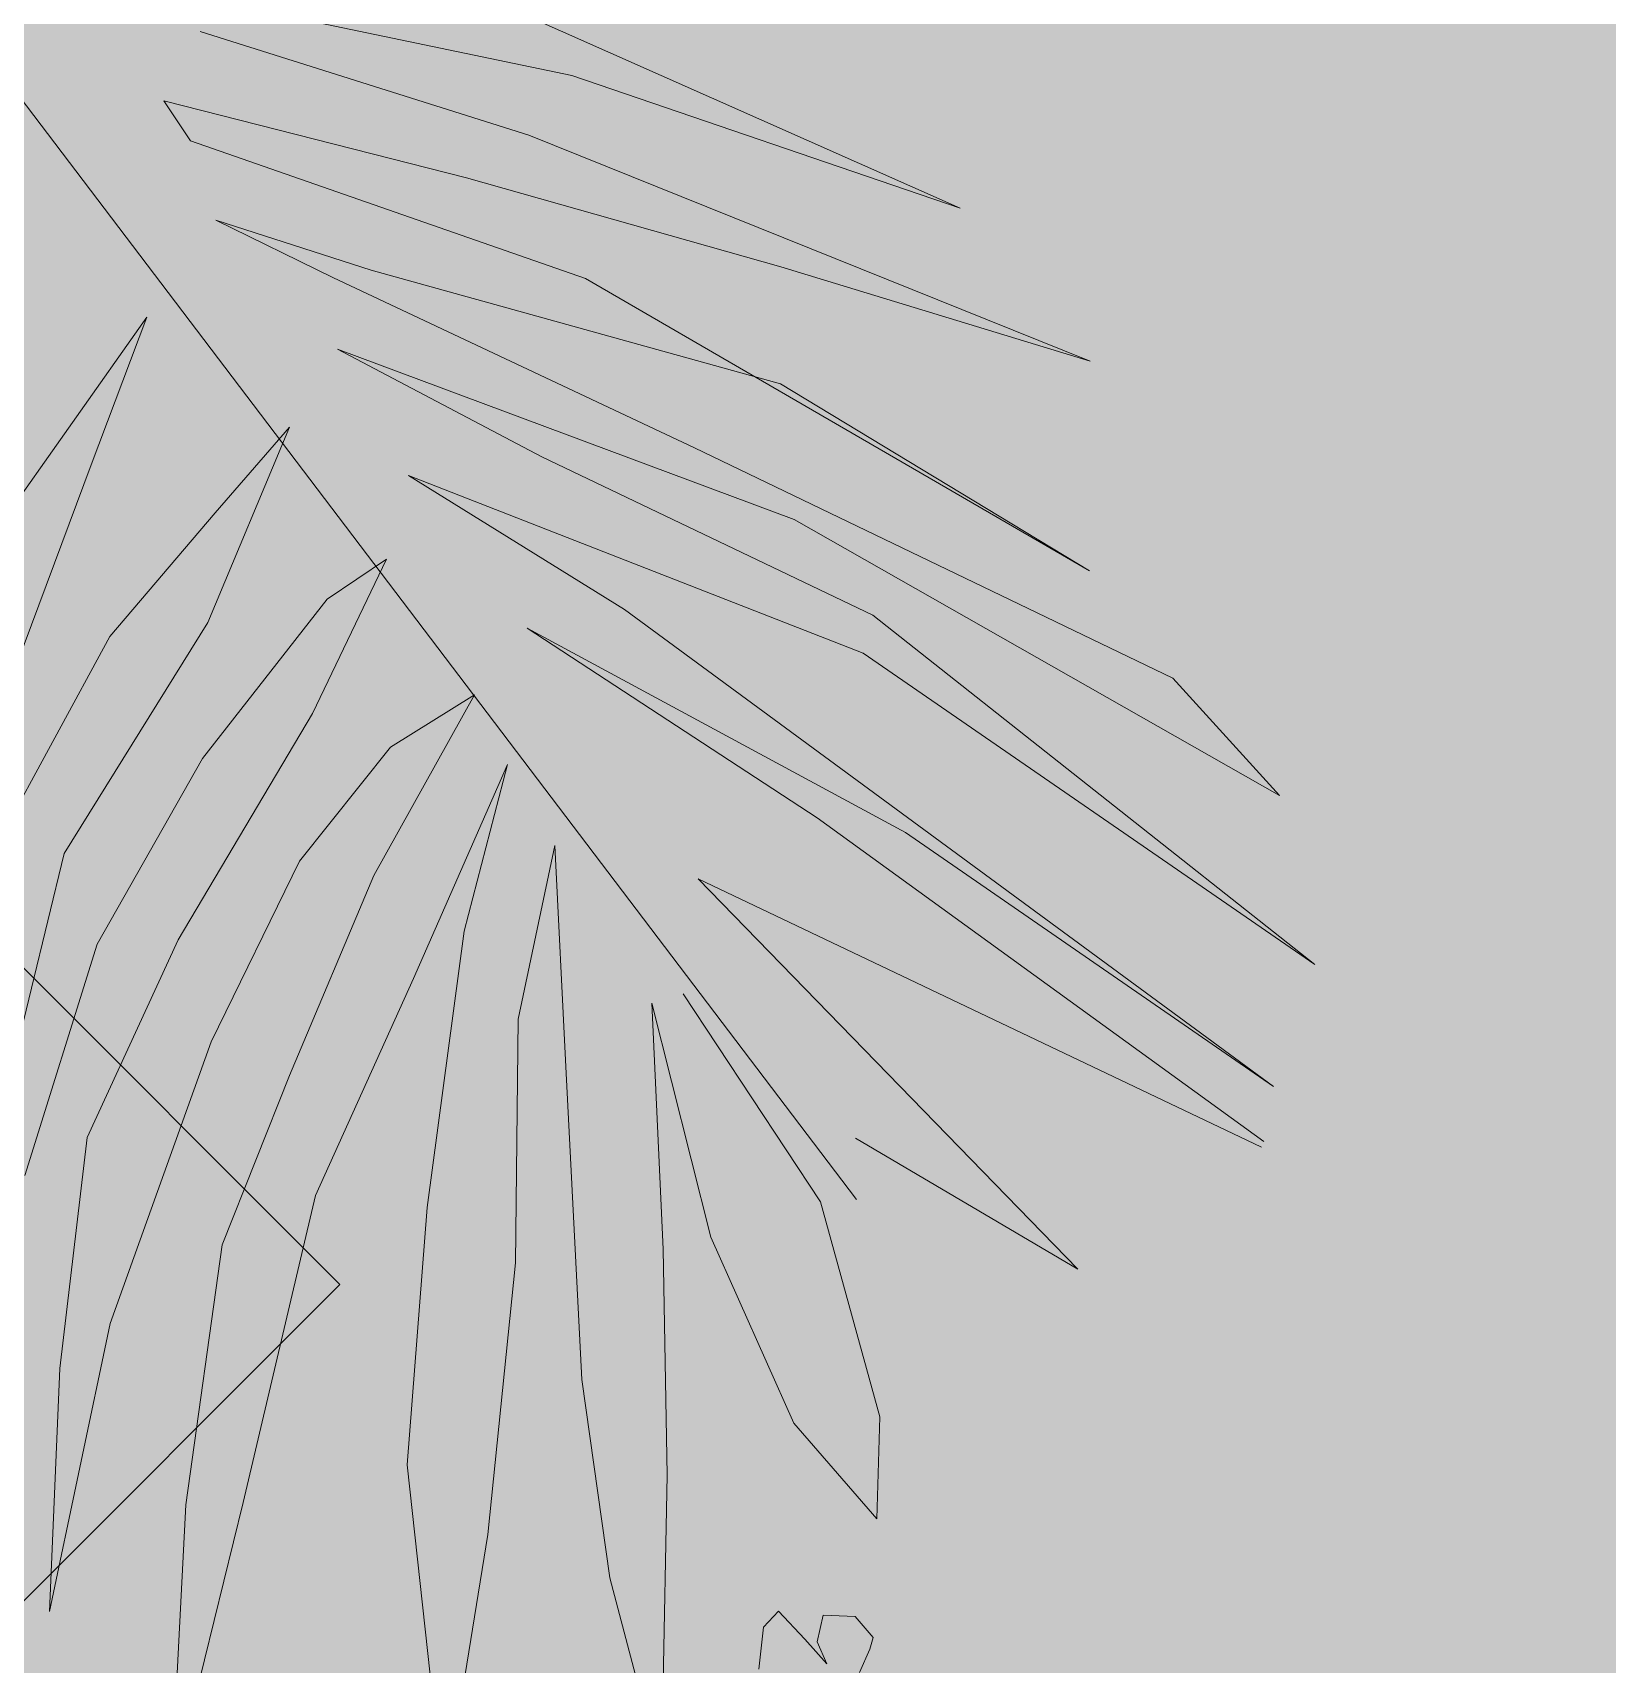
# Model space of a CAD drawing. Header units: metres. Extents: x 8 to 2416, y -346 to 476.
# Drawn here: x 41.304 to 42.385, y 55.635 to 56.755 of the extents above; entities that cross this region are included whole.
import ezdxf
from ezdxf.enums import TextEntityAlignment as Align

# ---------------------------------------------------------------- set-up
doc = ezdxf.new("R2010")
doc.units = ezdxf.units.M
doc.linetypes.add('CONTINU', pattern=[0])
doc.layers.add('A-SECT-IDEN', color=251, linetype='CONTINU', lineweight=9)
doc.layers.add('ARBOLES', color=86, linetype='Continuous', lineweight=0)
doc.layers.add('grama', color=7, linetype='Continuous', lineweight=0, true_color=0x698c45)
doc.styles.add('BOLD', font='timesbd.ttf', dxfattribs={"height": 0.45})

# ---------------------------------------------------------------- blocks, each defined once
blk = doc.blocks.new('A2')
at = {"layer": 'ARBOLES', "color": 87, "true_color": 0x4f6a34, "extrusion": (-5.08599e-09, -1.37735e-08, 1)}
for p, q in [((763.174, -219.994, 0), (703.471, -141.404, 0)), ((747.528, -158.297, 0), (730.904, -154.84, 0)), ((744.138, -154.622, 0), (768.85, -165.583, 0)), ((727.124, -155.874, 0), (745.162, -161.579, 0)), ((768.85, -165.583, 0), (747.528, -158.297, 0)), ((741.752, -163.923, 0), (725.131, -159.681, 0)), ((725.131, -159.681, 0), (726.581, -161.891, 0)), ((726.581, -161.891, 0), (748.276, -169.44, 0)), ((745.162, -161.579, 0), (775.999, -173.98, 0)), ((759.007, -168.803, 0), (741.752, -163.923, 0)), ((736.502, -168.99, 0), (727.987, -166.233, 0)), ((727.987, -166.233, 0), (734.407, -169.394, 0)), ((758.986, -175.232, 0), (736.502, -168.99, 0)), ((775.999, -173.98, 0), (759.007, -168.803, 0)), ((734.407, -169.394, 0), (754.264, -178.731, 0)), ((748.276, -169.44, 0), (775.961, -185.494, 0)), ((715.518, -183.836, 0), (724.194, -171.566, 0)), ((724.194, -171.566, 0), (721.139, -179.668, 0)), ((759.746, -182.674, 0), (734.656, -173.32, 0)), ((734.656, -173.32, 0), (745.888, -179.227, 0)), ((775.961, -185.494, 0), (758.986, -175.232, 0)), ((732.024, -177.611, 0), (727.54, -188.325, 0)), ((727.934, -182.307, 0), (732.024, -177.611, 0)), ((754.264, -178.731, 0), (780.54, -191.379, 0)), ((721.139, -179.668, 0), (716.651, -191.691, 0)), ((745.888, -179.227, 0), (764.065, -187.922, 0)), ((763.535, -190.014, 0), (738.558, -180.249, 0)), ((738.558, -180.249, 0), (750.421, -187.615, 0)), ((722.155, -189.092, 0), (727.934, -182.307, 0)), ((786.388, -197.828, 0), (759.746, -182.674, 0)), ((737.346, -184.843, 0), (733.281, -193.316, 0)), ((734.087, -187.038, 0), (737.346, -184.843, 0)), ((727.254, -195.8, 0), (734.087, -187.038, 0)), ((750.421, -187.615, 0), (786.073, -213.79, 0)), ((764.065, -187.922, 0), (788.339, -207.106, 0)), ((727.54, -188.325, 0), (719.648, -201.009, 0)), ((765.858, -199.854, 0), (745.072, -188.644, 0)), ((745.072, -188.644, 0), (761, -199.052, 0)), ((716.099, -200.212, 0), (722.155, -189.092, 0)), ((788.339, -207.106, 0), (763.535, -190.014, 0)), ((780.54, -191.379, 0), (786.388, -197.828, 0)), ((742.182, -192.298, 0), (736.653, -202.224, 0)), ((737.574, -195.162, 0), (742.182, -192.298, 0)), ((733.281, -193.316, 0), (725.913, -205.74, 0)), ((732.581, -201.426, 0), (737.574, -195.162, 0)), ((721.463, -205.987, 0), (727.254, -195.8, 0)), ((738.84, -207.876, 0), (744.001, -196.118, 0)), ((744.001, -196.118, 0), (741.615, -205.269, 0)), ((761, -199.052, 0), (785.54, -216.816, 0)), ((744.59, -210.101, 0), (746.603, -200.575, 0)), ((746.603, -200.575, 0), (747.198, -212.726, 0)), ((786.073, -213.79, 0), (765.858, -199.854, 0)), ((719.648, -201.009, 0), (716.047, -215.801, 0)), ((727.726, -211.354, 0), (732.581, -201.426, 0)), ((736.653, -202.224, 0), (732.019, -213.2, 0)), ((785.405, -217.122, 0), (754.467, -202.399, 0)), ((754.467, -202.399, 0), (775.322, -223.826, 0)), ((717.496, -218.684, 0), (721.463, -205.987, 0)), ((725.913, -205.74, 0), (720.905, -216.602, 0)), ((741.615, -205.269, 0), (739.584, -220.44, 0)), ((733.455, -219.784, 0), (738.84, -207.876, 0)), ((761.192, -220.137, 0), (753.641, -208.71, 0)), ((752.548, -222.726, 0), (751.92, -209.228, 0)), ((751.92, -209.228, 0), (755.167, -222.061, 0)), ((744.433, -223.484, 0), (744.59, -210.101, 0)), ((722.179, -226.812, 0), (727.726, -211.354, 0)), ((747.198, -212.726, 0), (748.076, -229.888, 0)), ((732.019, -213.2, 0), (728.324, -222.496, 0)), ((720.905, -216.602, 0), (719.405, -229.27, 0)), ((775.322, -223.826, 0), (763.106, -216.633, 0)), ((729.474, -236.631, 0), (733.455, -219.784, 0)), ((764.443, -231.924, 0), (761.192, -220.137, 0)), ((739.584, -220.44, 0), (738.49, -234.567, 0)), ((755.167, -222.061, 0), (759.732, -232.282, 0)), ((728.324, -222.496, 0), (726.333, -236.77, 0)), ((752.769, -235.138, 0), (752.548, -222.726, 0)), ((742.926, -238.395, 0), (744.433, -223.484, 0)), ((718.837, -242.614, 0), (722.179, -226.812, 0)), ((719.405, -229.27, 0), (718.837, -242.614, 0)), ((748.076, -229.888, 0), (749.61, -240.772, 0)), ((764.275, -237.531, 0), (764.443, -231.924, 0)), ((759.732, -232.282, 0), (764.275, -237.531, 0)), ((738.49, -234.567, 0), (740.522, -253.153, 0)), ((752.453, -251.511, 0), (752.769, -235.138, 0)), ((725.495, -252.842, 0), (729.474, -236.631, 0)), ((726.333, -236.77, 0), (725.495, -252.842, 0)), ((740.522, -253.153, 0), (742.926, -238.395, 0)), ((749.61, -240.772, 0), (752.453, -251.511, 0))]:
    blk.add_line(p, q, dxfattribs=at)
blk = doc.blocks.new('TREES')
at = {"layer": 'ARBOLES', "color": 252, "true_color": 0x8da178}
for p, q in [((-0.02161, 0.17486), (-0.02471, 0.17078)), ((-0.01485, 0.16891), (-0.02161, 0.17486)), ((-0.01112, 0.1749), (-0.01194, 0.16854)), ((-0.00358, 0.17531), (-0.01112, 0.1749)), ((0.00101, 0.17078), (-0.00358, 0.17531)), ((-0.02471, 0.17078), (-0.02491, 0.16095)), ((-0.00918, 0.16367), (-0.01485, 0.16891)), ((-0.01194, 0.16854), (-0.00918, 0.16367)), ((-0.00134, 0.16237), (0.00054, 0.16802)), ((0.00054, 0.16802), (0.00101, 0.17078))]:
    blk.add_line(p, q, dxfattribs=at)
blk = doc.blocks.new('SEC-TAG-LEFT')
at = {"layer": 'A-SECT-IDEN'}
blk.add_hatch(color=256, dxfattribs=at).paths.add_polyline_path([(-0.05657, 0.05657), (-0.11314, 0), (-0.05657, -0.05657, -0.414214)])
for q in [(0, 0.11314), (0, -0.11314)]:
    blk.add_line((-0.11314, 0), q, dxfattribs=at)
at = {"layer": 'A-SECT-IDEN', "color": 122, "style": 'BOLD'}
for tag, p in [('REF.#', (0.00006, 0.01499)), ('SHT.#', (0.00319, -0.03993))]:
    blk.add_attdef(tag, text='', height=0.025, dxfattribs=at).set_placement(p, align=Align.CENTER)

msp = doc.modelspace()

# ---------------------------------------------------------------- hatches: boundary and pattern name
at = {"layer": 'grama', "transparency": 33554495}
h = msp.add_hatch(color=256, dxfattribs=at)
h.dxf.hatch_style = 1
edge = h.paths.add_edge_path()
edge.add_line((80.8091, 57.9566), (21.0607, 57.947))
edge.add_line((21.0607, 57.947), (21.0385, 56.947))
edge.add_line((21.0385, 56.947), (37.3509, 56.9496))
edge.add_arc((37.351, 56.3496), 0.6, 0.0092, 90.0092, ccw=False)
edge.add_line((37.951, 56.3497), (37.9514, 53.9497))
edge.add_arc((37.3514, 53.9496), 0.6, -89.9908, 0.0092, ccw=False)
edge.add_line((37.3515, 53.3496), (36.0515, 53.3494))
edge.add_arc((36.0515, 53.0494), 0.3, 90.0092, 180.0139)
edge.add_line((35.7515, 53.0493), (35.7516, 52.9481))
edge.add_line((35.7516, 52.9481), (52.3266, 52.9536))
edge.add_line((52.3266, 52.9536), (52.3266, 53.2536))
edge.add_line((52.3266, 53.2536), (62.2016, 53.2536))
edge.add_line((62.2016, 53.2536), (62.2016, 47.4481))
edge.add_line((62.2016, 47.4481), (63.2016, 47.4481))
edge.add_line((63.2016, 47.4481), (63.2016, 53.2549))
edge.add_line((63.2016, 53.2549), (70.7634, 53.2529))
edge.add_line((70.7634, 53.2529), (70.7634, 47.7461))
edge.add_line((70.7634, 47.7461), (71.3634, 47.7481))
edge.add_line((71.3634, 47.7481), (71.3634, 38.1618))
edge.add_line((71.3634, 38.1618), (70.7634, 38.1624))
edge.add_line((70.7634, 38.1624), (70.7634, 32.6542))
edge.add_line((70.7634, 32.6542), (63.2016, 32.6549))
edge.add_line((63.2016, 32.6549), (63.2016, 38.459))
edge.add_line((63.2016, 38.459), (62.2016, 38.459))
edge.add_line((62.2016, 38.459), (62.1891, 32.6536))
edge.add_line((62.1891, 32.6536), (52.3266, 32.6536))
edge.add_line((52.3266, 32.6536), (52.3266, 32.9536))
edge.add_line((52.3266, 32.9536), (27.9516, 32.959))
edge.add_line((27.9516, 32.959), (27.9516, 39.359))
edge.add_line((27.9516, 39.359), (26.8226, 39.359))
edge.add_line((26.8226, 39.359), (26.8226, 40.259))
edge.add_line((26.8226, 40.259), (26.4226, 40.259))
edge.add_line((26.4226, 40.259), (26.4226, 45.6481))
edge.add_line((26.4226, 45.6481), (26.8226, 45.6481))
edge.add_line((26.8226, 45.6481), (26.8226, 46.5481))
edge.add_line((26.8226, 46.5481), (27.9516, 46.5481))
edge.add_line((27.9516, 46.5481), (27.9516, 52.9481))
edge.add_line((27.9516, 52.9481), (28.1515, 52.9481))
edge.add_line((28.1515, 52.9481), (28.1515, 53.0481))
edge.add_arc((27.8515, 53.0481), 0.3, 0.0092, 90.0092)
edge.add_line((27.8515, 53.3481), (25.1634, 53.3476))
edge.add_arc((25.1635, 52.5476), 0.8, 90.0092, 198.7971)
edge.add_arc((-3.0236, 42.9535), 28.9752, -26.20209, 18.79711, ccw=False)
edge.add_arc((21.1796, 31.043), 2, 270, 333.7979, ccw=False)
edge.add_line((21.1796, 29.043), (20.4196, 29.043))
edge.add_line((20.4196, 29.043), (20.3955, 27.9576))
edge.add_line((20.3955, 27.9576), (80.305, 27.9575))
edge.add_line((80.305, 27.9575), (80.8091, 57.9566))

# ---------------------------------------------------------------- block references
at = {"layer": 'A-SECT-IDEN', "extrusion": (4.93408e-08, 2.64441e-07, 1), "xscale": -7.031250000000039, "yscale": 7.031250000000039, "zscale": 7.031250000000021, "rotation": 5.493879751128362e-06}
msp.add_blockref('SEC-TAG-LEFT', (40.7194, 55.8957, 0), dxfattribs=at)
at = {"layer": 'ARBOLES', "xscale": 0.0125, "yscale": 0.0125, "zscale": 0.0125}
msp.add_blockref('A2', (32.33, 58.704, 0), dxfattribs=at)
at = {"layer": 'ARBOLES', "xscale": 2.935254890295517, "yscale": 2.935254890295517, "zscale": 2.935254890295517, "rotation": 354.6252016265699}
msp.add_blockref('TREES', (41.831, 55.1546), dxfattribs=at)

doc.saveas('drawing.dxf')
